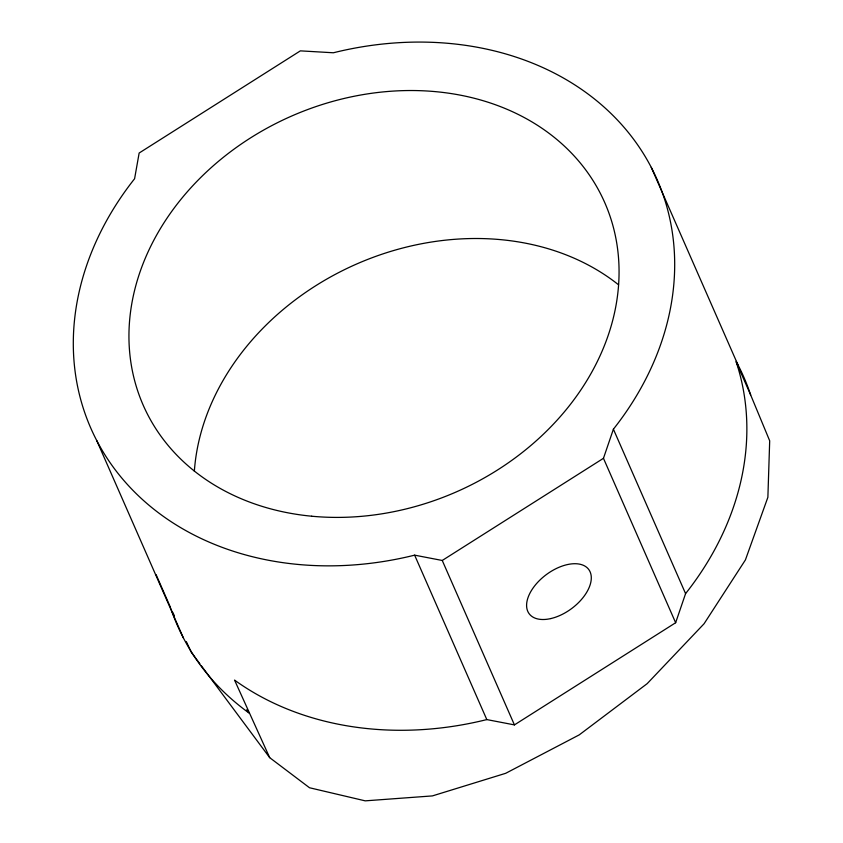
<?xml version="1.0" encoding="UTF-8"?>
<svg xmlns="http://www.w3.org/2000/svg" width="843" height="843" viewBox="0 0 843 843"><rect width="100%" height="100%" fill="white"/><g stroke="black" fill="none" stroke-linecap="round" stroke-linejoin="round"><path stroke-width="1.26" d="M603.462 458.307L613.398 429.192A309.233 251.751 -23.7 0 0 633.704 139.38A309.233 251.751 -23.7 0 0 333.375 52.772L300.361 50.865L139.148 153.026L134.595 178.727A309.233 251.751 -23.7 0 0 114.29 468.539A309.233 251.751 -23.7 0 0 414.63 555.158L442.248 560.469L603.462 458.307L675.643 622.735L514.43 724.896L486.811 719.585A309.233 251.751 -23.7 0 1 234.544 680.09L269.697 757.657L309.507 787.752L365.219 800.85L432.406 795.908L505.695 773.305L579.236 734.875L647.171 683.652L704.074 623.746L745.412 559.921L767.878 497.286L769.691 440.815L750.691 395.03A309.233 251.751 -23.7 0 0 736.097 361.341M675.643 622.735L685.58 593.62A309.233 251.751 -23.7 0 0 736.255 362.142L750.691 395.03M246.63 709.806L248.98 712.967A309.233 251.751 -23.7 0 1 170.929 608.72M199.886 663.81L191.256 652.208L186.345 641.628M201.456 665.917L269.697 757.657M172.71 612.218L174.353 615.748M651.26 167.378L737.878 364.692M613.398 429.192L685.58 593.62M442.248 560.469L514.43 724.896M414.63 555.158L486.811 719.585M156.092 574.631L170.528 607.518M96.734 440.541L183.352 637.856M194.354 471.226A252.025 205.176 -23.7 0 1 356.357 264.133A252.025 205.176 -23.7 0 1 618.53 284.786M311.668 516.211A252.025 205.176 -23.7 0 0 610.416 217.378A252.025 205.176 -23.7 0 0 199.917 178.305A252.025 205.176 -23.7 0 0 311.668 516.211M550.858 618.562A37.113 21.18 -36.6 0 0 590.111 571.849A37.113 21.18 -36.6 0 0 535.863 584.389A37.113 21.18 -36.6 0 0 550.858 618.562"/></g></svg>
